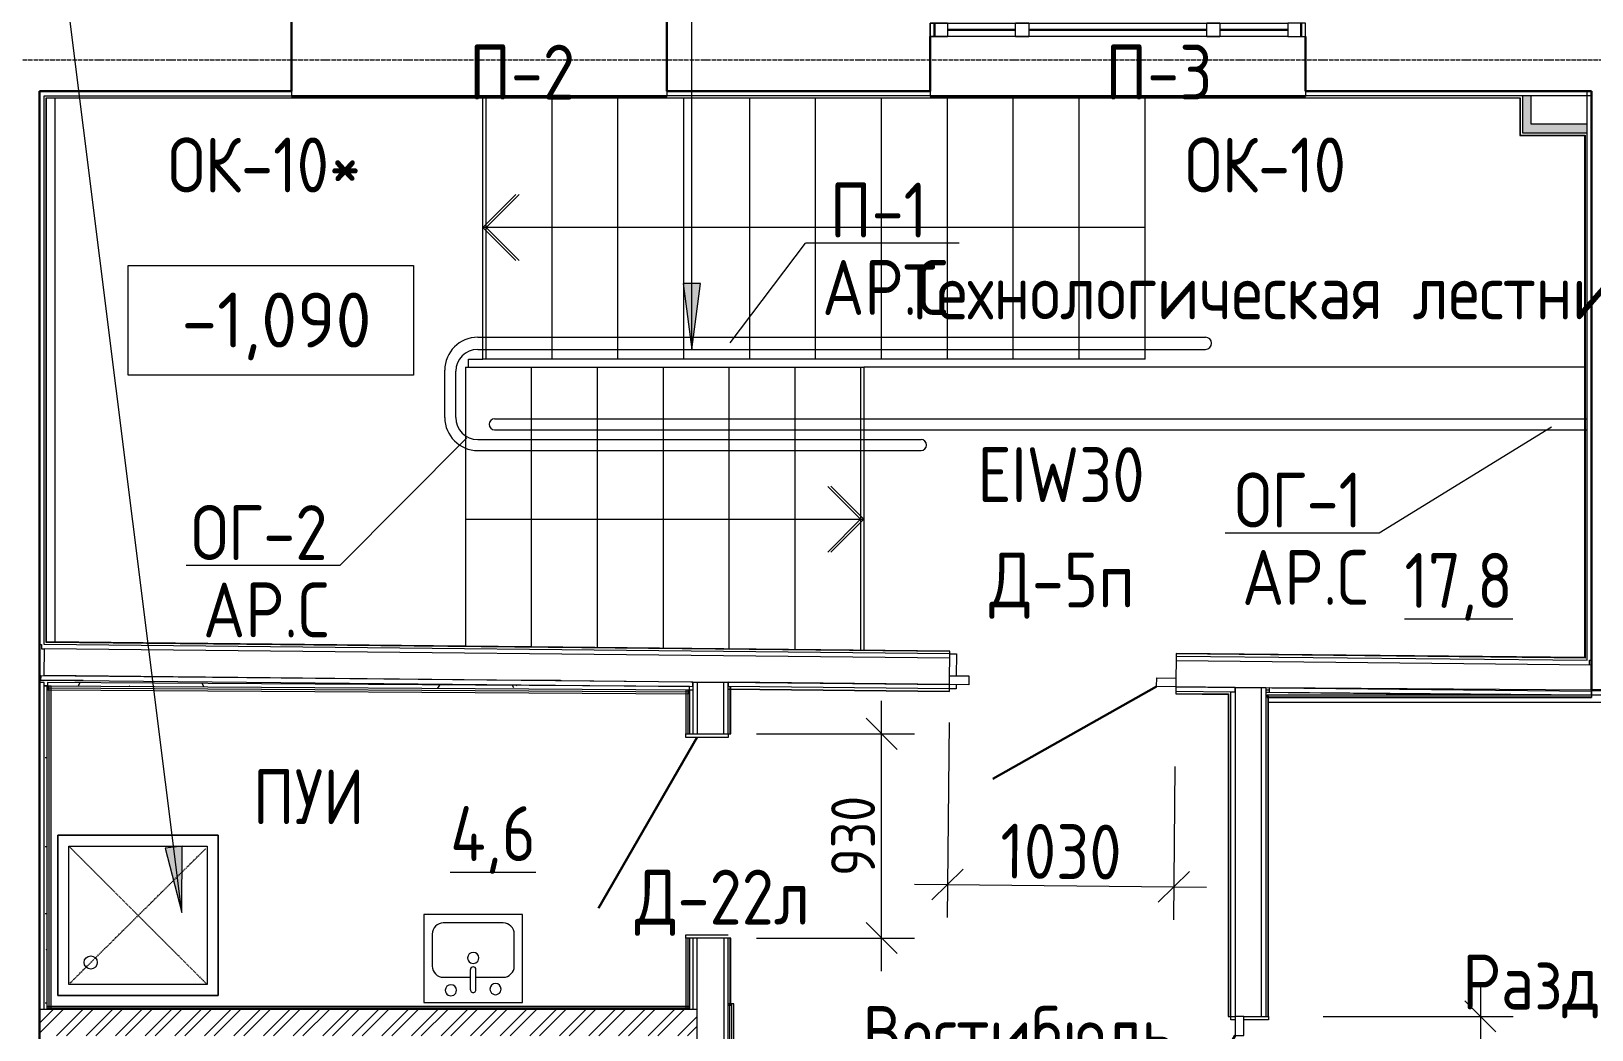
# Model space of a CAD drawing. Header units: millimetres. Extents: x 504091 to 2165846, y 135022 to 442887.
# Drawn here: x 1410857 to 1417963, y 320650 to 325197 of the extents above; entities that cross this region are included whole.
import ezdxf

# ---------------------------------------------------------------- set-up
doc = ezdxf.new("R2010")
doc.units = ezdxf.units.MM
for name, pattern in [('ADSK_Линия сетки', [25, 20, -2.5, 0, -2.5]), ('ADSK_Штрихпунктирная 2 точки_ш15 п1_5 п1_5 п1_5', [19.5, 15, -1.5, 0, -1.5, 0, -1.5]), ('Hidden', [7.14375, 4.7625, -2.38125]), ('осеваяX2', [4, 2.5, -0.5, 0.5, -0.5])]:
    doc.linetypes.add(name, pattern=pattern)
doc.layers.get('Defpoints').update_dxf_attribs({"color": 255})
for name, color, linetype, lineweight in [('_ Окна', 7, 'Continuous', 30), ('Аннотация', 7, 'Continuous', 9), ('Двери', 7, 'Continuous', 20), ('Лестницы', 7, 'Continuous', 18), ('Марки дверей', 7, 'Continuous', 20), ('Марки окон', 7, 'Continuous', 20), ('Марки помещений', 7, 'Continuous', 20), ('Окна', 7, 'Continuous', 18), ('Оси', 165, 'осеваяX2', 13), ('отметки', 7, 'Continuous', 20), ('Перекрытие', 7, 'Continuous', 18), ('размеры', 7, 'Continuous', 9), ('Сантехника', 7, 'Continuous', 18), ('Стены внутренние', 7, 'Continuous', 18), ('Стены наружные', 7, 'Continuous', 18), ('Стены несущие', 7, 'Continuous', 30), ('Стены отделка', 7, 'Continuous', 30), ('Стены перегородки', 7, 'Continuous', 30), ('Стены штриховка', 7, 'Continuous', 18), ('Стрелки вверх', 7, 'Continuous', 18)]:
    doc.layers.add(name, color=color, linetype=linetype, lineweight=lineweight)
doc.layers.add('Линии', color=7, linetype='Continuous', lineweight=9, true_color=0x00a600)
doc.styles.add('GOST Common_1', font='GOST_Common.ttf', dxfattribs={"width": 0.9, "height": 250})
doc.styles.add('GOST Common_2', font='GOST_Common.ttf', dxfattribs={"width": 0.9, "height": 200})
doc.styles.add('GOST Common_3', font='GOST_Common.ttf', dxfattribs={"height": 250})
doc.styles.add('GOST Common_4', font='GOST_Common.ttf', dxfattribs={"width": 0.9, "height": 200})
doc.dimstyles.new('ADSK_Основной_2_5_мм_Округление_до_1_мм', dxfattribs={"dimscale": 304.8, "dimtxt": 251.428749, "dimasz": 0.463911, "dimexe": 0.492126, "dimexo": 0.492126, "dimgap": 0.098425, "dimtad": 1, "dimdec": 0, "dimdsep": 46, "dimtxsty": 'GOST Common_1', "dimblk1": 'OBLIQUE', "dimblk2": 'OBLIQUE', "dimsah": 1, "dimcen": 0.09, "dimdle": 0.492126, "dimazin": 2, "dimtfac": 1, "dimtdec": 4, "dimtix": 1, "dimtmove": 0, "dimatfit": 3, "dimfxl": 0, "dimtvp": 1, "dimtolj": 1, "dimtzin": 0, "dimlwd": 20, "dimlwe": 20, "dimarcsym": 0})
doc.dimstyles.new('ADSK_Основной_2_мм', dxfattribs={"dimscale": 304.8, "dimtxt": 201.142999, "dimasz": 0.463911, "dimexe": 0.492126, "dimexo": 0.492126, "dimgap": 0.098425, "dimtad": 1, "dimrnd": 0.01, "dimdsep": 46, "dimtxsty": 'GOST Common_4', "dimblk1": 'OBLIQUE', "dimblk2": 'OBLIQUE', "dimsah": 1, "dimcen": 0.09, "dimdle": 0.492126, "dimazin": 2, "dimtfac": 1, "dimtdec": 4, "dimtix": 1, "dimtmove": 0, "dimatfit": 3, "dimfxl": 0, "dimtvp": 1, "dimtolj": 1, "dimtzin": 0, "dimlwd": 20, "dimlwe": 20, "dimarcsym": 0})
pattern_1 = [(0, (1400150.29, 304821.34), (406.4, 101.6), [33.528, -271.272, 33.528, -271.272, -1625.6]), (0, (1400150.29, 304821.34), (406.4, 101.6), [-609.6, 33.528, -576.072, 33.528, -271.272, -711.2]), (0, (1400150.29, 304821.34), (406.4, 101.6), [-1524, 33.528, -169.672, 33.528, -474.472]), (120, (1400302.69, 304872.14), (-291.1882, 301.15272), [33.528, -271.272, 33.528, -271.272, -1625.6]), (120, (1400302.69, 304872.14), (-291.1882, 301.15272), [-609.6, 33.528, -576.072, 33.528, -271.272, -711.2]), (120, (1400302.69, 304872.14), (-291.1882, 301.15272), [-1524, 33.528, -169.672, 33.528, -474.472]), (240, (1400353.49, 305075.34), (-115.2118, -402.75272), [33.528, -271.272, 33.528, -271.272, -1625.6]), (240, (1400353.49, 305075.34), (-115.2118, -402.75272), [-609.6, 33.528, -576.072, 33.528, -271.272, -711.2]), (240, (1400353.49, 305075.34), (-115.2118, -402.75272), [-1524, 33.528, -169.672, 33.528, -474.472])]

# ---------------------------------------------------------------- blocks, each defined once
blk = doc.blocks.new('AC_Дверь_Однопольная_Деревянная - 900х2100Н композитная Д-22л-3421820-План 1-го этажа')
at = {"layer": 'Двери', "lineweight": 30}
blk.add_line((450, 60), (-329.4, 510), dxfattribs=at)
blk = doc.blocks.new('Shower Tray _1_ - 730 x 730mm-V7-План 1-го этажа')
at = {"layer": 'Сантехника'}
for p, q in [((-365, 365), (-365, -365)), ((365, 365), (-365, 365)), ((-365, -365), (-365, 365)), ((-365, 365), (365, 365)), ((365, -365), (365, 365)), ((365, 365), (365, -365)), ((-315, -315), (-315, 315)), ((-315, 315), (315, 315)), ((315, 315), (315, -315)), ((315, -315), (-315, -315)), ((-365, -365), (365, -365)), ((365, -365), (-365, -365))]:
    blk.add_line(p, q, dxfattribs=at)
at = {"layer": 'Сантехника', "color": 8, "linetype": 'Hidden', "lineweight": 9, "true_color": 0x808080}
for p, q in [((-315, -315), (315, 315)), ((-315, 315), (304.3, -309.7))]:
    blk.add_line(p, q, dxfattribs=at)
at = {"layer": 'Сантехника'}
blk.add_circle((-215, 215), 30, dxfattribs=at)
blk = doc.blocks.new('Sink - Kitchen _11_ - 450 x 400mm-658719-План 1-го этажа')
at = {"layer": 'Сантехника'}
for p, q in [((240.7, 202.3), (-209.3, 202.3)), ((-209.3, 202.3), (-209.3, -197.7)), ((-209.3, 202.3), (-209.3, -197.7)), ((240.7, 202.3), (-209.3, 202.3)), ((3, 145.2), (3, 53.1)), ((28.4, 145.2), (28.4, 53.1)), ((240.7, -197.7), (240.7, 202.3)), ((240.7, -197.7), (240.7, 202.3)), ((3, 88), (-120.4, 88)), ((151.8, 88), (28.4, 88)), ((-171.2, 37.2), (-171.2, -108.8)), ((202.6, -108.8), (202.6, 37.2)), ((-209.3, -197.7), (240.7, -197.7)), ((-209.3, -197.7), (240.7, -197.7)), ((-120.4, -159.6), (151.8, -159.6))]:
    blk.add_line(p, q, dxfattribs=at)
for centre, radius, start, end in [((-85.9, 142.1), 25.4, 360, 180), ((15.7, 145.2), 12.7, 360, 180), ((117.3, 147.3), 25.4, 360, 180), ((117.3, 147.3), 25.4, 180, 0), ((-120.4, 37.2), 50.8, 90, 180), ((-85.9, 142.1), 25.4, 180, 0), ((151.8, 37.2), 50.8, 360, 90), ((15.7, 0), 25.4, 360, 180), ((15.7, 0), 25.4, 180, 0), ((15.7, 53.1), 12.7, 180, 0), ((-120.4, -108.8), 50.8, 180, 270), ((151.8, -108.8), 50.8, 270, 0)]:
    blk.add_arc(centre, radius, start, end, dxfattribs=at)
blk = doc.blocks.new('АС_Дверь_Однопольная_Алюминиевая - 1030х2200 алюм ост с мат_плёнкой Д19л-6262971-План 1-го этажа')
at = {"layer": 'Двери'}
for p, q in [((-303, -20), (-390, -20)), ((-390, -20), (-390, -60)), ((-390, -60), (-303, -60)), ((-303, -60), (-303, -20)), ((640, -20), (553, -20)), ((553, -20), (553, -60)), ((553, -60), (640, -60)), ((640, -60), (640, -20))]:
    blk.add_line(p, q, dxfattribs=at)
at = {"layer": 'Двери', "lineweight": 30}
blk.add_line((-303, -60), (438.3, -488), dxfattribs=at)
blk = doc.blocks.new('окна_rehau_трехпольное - 1710х630 и 610Н_нов_ ок-10-V42-План 1-го этажа')
at = {"layer": '_ Окна', "lineweight": 18}
for p, q in [((-855, -5), (-855, 55)), ((-855, 55), (-775, 55)), ((-775, 55), (-775, -5)), ((-465, -5), (-465, 55)), ((-465, 55), (-405, 55)), ((-405, 55), (-405, -5)), ((405, -5), (405, 55)), ((405, 55), (465, 55)), ((465, 55), (465, -5)), ((775, 55), (775, -5)), ((855, 55), (775, 55)), ((855, -5), (855, 55)), ((-775, -5), (-855, -5)), ((-405, -5), (-465, -5)), ((465, -5), (405, -5)), ((775, -5), (855, -5))]:
    blk.add_line(p, q, dxfattribs=at)
at = {"layer": '_ Окна'}
for p, q in [((-835, -5), (-835, 55)), ((-775, 25), (-465, 25)), ((-405, 25), (405, 25)), ((465, 25), (775, 25)), ((835, -5), (835, 55))]:
    blk.add_line(p, q, dxfattribs=at)
at = {"layer": 'Окна'}
for p, q in [((-855, 55), (-855, -5)), ((-775, 55), (-855, 55)), ((-775, 55), (-465, 55)), ((-405, 55), (-465, 55)), ((-405, 55), (405, 55)), ((465, 55), (405, 55)), ((465, 55), (775, 55)), ((855, 55), (775, 55)), ((855, -5), (855, 55)), ((-855, -5), (-775, -5)), ((-465, -5), (-775, -5)), ((-465, -5), (-405, -5)), ((405, -5), (-405, -5)), ((405, -5), (465, -5)), ((775, -5), (465, -5)), ((775, -5), (855, -5))]:
    blk.add_line(p, q, dxfattribs=at)
blk = doc.blocks.new('АС_Дверь_Однопольная_Алюминиевая - 1000х2200 алюм ост Д27пр EIW30-6941240-План 1-го этажа')
at = {"layer": 'Двери'}
for p, q in [((-390, -20), (-303, -20)), ((-390, -60), (-390, -20)), ((-303, -60), (-390, -60)), ((-303, -20), (-303, -60)), ((553, -20), (640, -20)), ((553, -60), (553, -20)), ((640, -60), (553, -60)), ((640, -20), (640, -60))]:
    blk.add_line(p, q, dxfattribs=at)
at = {"layer": 'Двери', "lineweight": 30}
blk.add_line((553, -60), (-188.3, -488), dxfattribs=at)
blk = doc.blocks.new('Высотные отметки - Рамка-12095-План 1-го этажа')
at = {"layer": 'Аннотация', "lineweight": 20}
for p, q in [((-6.5, 0), (-6.5, 5)), ((-6.5, 5), (6.5, 5)), ((6.5, 5), (6.5, 0)), ((6.5, 0), (-6.5, 0))]:
    blk.add_line(p, q, dxfattribs=at)
blk = doc.blocks.new('_Oblique')
at = {"color": 0, "linetype": 'ByBlock', "lineweight": -2}
blk.add_line((-0.5, -0.5), (0.5, 0.5), dxfattribs=at)
blk = doc.blocks.new('*D2743')
at = {"layer": 'Defpoints', "color": 0, "lineweight": 20, "transparency": 16777216}
for p in [(1416589.8, 320710.8), (1416589.8, 319680.8), (1417455.9, 319680.8)]:
    blk.add_point(p, dxfattribs=at)
at = {"layer": 'размеры', "color": 0, "transparency": 16777216}
for p, q in [((1417455.9, 320860.8), (1417455.9, 319530.8)), ((1416739.8, 320710.8), (1417605.9, 320710.8)), ((1416739.8, 319680.8), (1417605.9, 319680.8))]:
    blk.add_line(p, q, dxfattribs=at)
at = {"layer": 'размеры', "color": 0, "transparency": 16777216, "xscale": 141.4, "yscale": 141.4, "zscale": 141.4}
for p, rotation in [((1417455.9, 320710.8), 90), ((1417455.9, 319680.8), 270)]:
    blk.add_blockref('_Oblique', p, dxfattribs=dict(at, rotation=rotation))
at = {"layer": 'размеры', "color": 0, "lineweight": 20, "transparency": 16777216, "insert": (1417325.9, 320195.8), "char_height": 200, "width": 560.473, "attachment_point": 5, "rotation": 90, "style": 'GOST Common_4'}
blk.add_mtext('\\A1;1030', dxfattribs=at)
blk = doc.blocks.new('*D2744')
at = {"layer": 'Defpoints', "color": 0, "lineweight": 20, "transparency": 16777216}
for p in [(1414010.3, 321997.5), (1414729.6, 321997.5), (1414010.3, 321067.5)]:
    blk.add_point(p, dxfattribs=at)
at = {"layer": 'размеры', "color": 0, "transparency": 16777216}
for p, q in [((1414729.6, 320917.5), (1414729.6, 322147.5)), ((1414160.3, 321997.5), (1414879.6, 321997.5)), ((1414160.3, 321067.5), (1414879.6, 321067.5))]:
    blk.add_line(p, q, dxfattribs=at)
at = {"layer": 'размеры', "color": 0, "transparency": 16777216, "xscale": 141.4, "yscale": 141.4, "zscale": 141.4}
for p, rotation in [((1414729.6, 321997.5), 90), ((1414729.6, 321067.5), 270)]:
    blk.add_blockref('_Oblique', p, dxfattribs=dict(at, rotation=rotation))
at = {"layer": 'размеры', "color": 0, "lineweight": 20, "transparency": 16777216, "insert": (1414599.6, 321532.5), "char_height": 200, "width": 454.106, "attachment_point": 5, "rotation": 90, "style": 'GOST Common_4'}
blk.add_mtext('\\A1;930', dxfattribs=at)
blk = doc.blocks.new('ADSK_Аннотация_Текст_сВыноской - Текст с выноской 2-3166239-План 1-го этажа')
at = {"layer": 'Аннотация', "lineweight": 20}
blk.add_line((-3.5, 0), (3.5, 0), dxfattribs=at)
blk = doc.blocks.new('*D2709')
at = {"layer": 'Defpoints', "color": 0, "lineweight": 20, "transparency": 16777216}
for p in [(1415038.7, 322199.6), (1416066.7, 321998.3), (1416059.6, 321301)]:
    blk.add_point(p, dxfattribs=at)
at = {"layer": 'размеры', "color": 0, "transparency": 16777216}
for p, q in [((1415037.2, 322049.6), (1415028.1, 321161.5)), ((1416065.2, 321848.3), (1416058, 321151)), ((1414879.6, 321313), (1416209.6, 321299.4))]:
    blk.add_line(p, q, dxfattribs=at)
at = {"layer": 'размеры', "color": 0, "transparency": 16777216, "xscale": 141.4, "yscale": 141.4, "zscale": 141.4}
for p, rotation in [((1415029.6, 321311.5), 179.4149209934443), ((1416059.6, 321301), 359.4149209934442)]:
    blk.add_blockref('_Oblique', p, dxfattribs=dict(at, rotation=rotation))
at = {"layer": 'размеры', "color": 0, "lineweight": 20, "transparency": 16777216, "insert": (1415546.2, 321461.2), "char_height": 250, "width": 700.591, "attachment_point": 5, "rotation": 359.41492, "style": 'GOST Common_1'}
blk.add_mtext('\\A1;1030', dxfattribs=at)

msp = doc.modelspace()

# ---------------------------------------------------------------- hatches: boundary and pattern name
at = {"layer": 'Аннотация', "lineweight": 9}
for points in [[(1413865.8434, 323748.1971), (1413905.3392, 324048.1971), (1413826.3477, 324048.1971)], [(1411543.1109, 321183.9528), (1411545.0368, 321486.5354), (1411466.657, 321476.7236)]]:
    msp.add_hatch(color=256, dxfattribs=at).paths.add_polyline_path(points)
at = {"layer": 'Стены внутренние'}
for points in [[(1417687.6907, 324774.3691), (1417687.6907, 324903.8691), (1417647.6907, 324903.8691), (1417647.6907, 324774.3691)], [(1417940.2939, 324734.3691), (1417942.6907, 324734.3691), (1417942.6907, 324774.3691), (1417647.6907, 324774.3691), (1417647.6907, 324734.3691), (1417932.6907, 324734.3691)]]:
    msp.add_hatch(color=256, dxfattribs=at).paths.add_polyline_path(points)
at = {"layer": 'Стены внутренние', "lineweight": 9}
h = msp.add_hatch(dxfattribs=at)
h.set_pattern_fill('FP_12', color=256, style=0, pattern_type=2)
h.set_pattern_definition(pattern_1)
h.paths.add_polyline_path([(1410915.2939, 320678.0262), (1410930.2939, 320678.0262), (1410930.2939, 322214.9198), (1410915.2939, 322214.9198), (1410915.2939, 320679.2795)])
h = msp.add_hatch(dxfattribs=at)
h.set_pattern_fill('FP_12', color=256, style=0, pattern_type=2)
h.set_pattern_definition(pattern_1)
h.paths.add_polyline_path([(1413853.8035, 322197.6387), (1413853.8999, 322212.6384), (1410931.8999, 322231.4195), (1410931.8035, 322216.4198), (1413837.2939, 322197.7448)])
at = {"layer": 'Стены штриховка', "lineweight": 9}
h = msp.add_hatch(dxfattribs=at)
h.set_pattern_fill('ANSI32', color=256, scale=10)
h.set_pattern_definition([(45, (1368096.43, 304821.34), (-67.35192, 67.35192), []), (45, (1368141.33, 304821.34), (-67.35192, 67.35192), [])])
h.paths.add_polyline_path([(1413890.2939, 320741.5262), (1410895.2939, 320741.5262), (1410895.2939, 320621.5262), (1413890.2939, 320621.5262)])
h.paths.add_polyline_path([(1413890.2939, 320451.5262), (1413890.2939, 320331.5262), (1413337.7939, 320331.5262), (1413337.7939, 320451.5262)])

# ---------------------------------------------------------------- linework, layer by layer
at = {"layer": 'Аннотация', "lineweight": 9}
for p, q in [((1413865.8434, 323748.1971), (1413865.8434, 329359.2085)), ((1411543.1109, 321183.9528), (1410805.6161, 327075.2915)), ((1413905.3392, 324048.1971), (1413826.3477, 324048.1971)), ((1413826.3477, 324048.1971), (1413865.8434, 323748.1971)), ((1413865.8434, 323748.1971), (1413905.3392, 324048.1971)), ((1411545.0368, 321486.5354), (1411466.657, 321476.7236)), ((1411466.657, 321476.7236), (1411543.1109, 321183.9528)), ((1411543.1109, 321183.9528), (1411545.0368, 321486.5354))]:
    msp.add_line(p, q, dxfattribs=at)
at = {"layer": 'Аннотация', "lineweight": 20}
for p, q in [((1414039.7991, 323778.4871), (1414382.2507, 324232.2389)), ((1412840.4209, 323345.3156), (1412262.8246, 322763.7983)), ((1417780.1376, 323393.6258), (1416994.4005, 322911.8748))]:
    msp.add_line(p, q, dxfattribs=at)
at = {"layer": 'Лестницы'}
for p, q in [((1410965.2939, 324891.8691), (1410965.2939, 322415.7853)), ((1412913.9693, 323703.6039), (1412913.9693, 324891.8691)), ((1412913.9693, 323703.6039), (1412913.9693, 324891.8691)), ((1412928.9693, 323703.6039), (1412928.9693, 324891.8691)), ((1413228.9693, 323703.6039), (1413228.9693, 324891.8691)), ((1413228.9693, 323703.6039), (1413228.9693, 324891.8691)), ((1413528.9693, 323703.6039), (1413528.9693, 324891.8691)), ((1413528.9693, 323703.6039), (1413528.9693, 324891.8691)), ((1413828.9693, 323703.6039), (1413828.9693, 324891.8691)), ((1413828.9693, 323703.6039), (1413828.9693, 324891.8691)), ((1414128.9693, 323703.6039), (1414128.9693, 324891.8691)), ((1414128.9693, 323703.6039), (1414128.9693, 324891.8691)), ((1414428.9693, 323703.6039), (1414428.9693, 324891.8691)), ((1414428.9693, 323703.6039), (1414428.9693, 324891.8691)), ((1414728.9693, 323703.6039), (1414728.9693, 324891.8691)), ((1414728.9693, 323703.6039), (1414728.9693, 324891.8691)), ((1415028.9693, 323703.6039), (1415028.9693, 324891.8691)), ((1415028.9693, 323703.6039), (1415028.9693, 324891.8691)), ((1415328.9693, 323703.6039), (1415328.9693, 324891.8691)), ((1415328.9693, 323703.6039), (1415328.9693, 324891.8691)), ((1415628.9693, 323703.6039), (1415628.9693, 324891.8691)), ((1415628.9693, 323703.6039), (1415628.9693, 324891.8691)), ((1415928.9693, 323703.6039), (1415928.9693, 324891.8691)), ((1415928.9693, 323703.6039), (1415928.9693, 324891.8691)), ((1412848.9693, 323703.6039), (1412913.9693, 323703.6039)), ((1412848.9693, 323668.1592), (1412848.9693, 323703.6039)), ((1412928.9693, 323703.6039), (1412913.9693, 323703.6039)), ((1413228.9693, 323703.6039), (1412928.9693, 323703.6039)), ((1413528.9693, 323703.6039), (1413228.9693, 323703.6039)), ((1413828.9693, 323703.6039), (1413528.9693, 323703.6039)), ((1414128.9693, 323703.6039), (1413828.9693, 323703.6039)), ((1414428.9693, 323703.6039), (1414128.9693, 323703.6039)), ((1414728.9693, 323703.6039), (1414428.9693, 323703.6039)), ((1415028.9693, 323703.6039), (1414728.9693, 323703.6039)), ((1415328.9693, 323703.6039), (1415028.9693, 323703.6039)), ((1415628.9693, 323703.6039), (1415328.9693, 323703.6039)), ((1415928.9693, 323703.6039), (1415628.9693, 323703.6039)), ((1412833.9693, 323666.7112), (1412833.9693, 322396.721)), ((1412833.9693, 323666.7112), (1413133.9693, 323666.7112)), ((1412833.9693, 323666.7112), (1412833.9693, 322396.721)), ((1412848.9693, 323668.1592), (1412848.9693, 323666.7112)), ((1412848.9693, 323668.1592), (1413148.9693, 323668.1592)), ((1412848.9693, 323668.1592), (1412848.9693, 323666.7112)), ((1413133.9693, 323666.7112), (1413433.9693, 323666.7112)), ((1413133.9693, 323666.7112), (1413133.9693, 322393.6574)), ((1413133.9693, 323666.7112), (1413133.9693, 322393.6574)), ((1413148.9693, 323668.1592), (1413448.9693, 323668.1592)), ((1413148.9693, 323668.1592), (1413148.9693, 323666.7112)), ((1413148.9693, 323668.1592), (1413148.9693, 323666.7112)), ((1413433.9693, 323666.7112), (1413733.9693, 323666.7112)), ((1413433.9693, 323666.7112), (1413433.9693, 322390.5938)), ((1413433.9693, 323666.7112), (1413433.9693, 322390.5938)), ((1413448.9693, 323668.1592), (1413748.9693, 323668.1592)), ((1413448.9693, 323668.1592), (1413448.9693, 323666.7112)), ((1413448.9693, 323668.1592), (1413448.9693, 323666.7112)), ((1413733.9693, 323666.7112), (1414033.9693, 323666.7112)), ((1413733.9693, 323666.7112), (1413733.9693, 322387.5303)), ((1413733.9693, 323666.7112), (1413733.9693, 322387.5303)), ((1413748.9693, 323668.1592), (1414048.9693, 323668.1592)), ((1413748.9693, 323668.1592), (1413748.9693, 323666.7112)), ((1413748.9693, 323668.1592), (1413748.9693, 323666.7112)), ((1414033.9693, 323666.7112), (1414333.9693, 323666.7112)), ((1414033.9693, 323666.7112), (1414033.9693, 322384.4667)), ((1414033.9693, 323666.7112), (1414033.9693, 322384.4667)), ((1414048.9693, 323668.1592), (1414348.9693, 323668.1592)), ((1414048.9693, 323668.1592), (1414048.9693, 323666.7112)), ((1414048.9693, 323668.1592), (1414048.9693, 323666.7112)), ((1414333.9693, 323666.7112), (1414633.9693, 323666.7112)), ((1414333.9693, 323666.7112), (1414333.9693, 322381.4031)), ((1414333.9693, 323666.7112), (1414333.9693, 322381.4031)), ((1414348.9693, 323668.1592), (1414648.9693, 323668.1592)), ((1414348.9693, 323668.1592), (1414348.9693, 323666.7112)), ((1414348.9693, 323668.1592), (1414348.9693, 323666.7112)), ((1414633.9693, 323666.7112), (1414633.9693, 322378.3395))]:
    msp.add_line(p, q, dxfattribs=at)
at = {"layer": 'Линии', "color": 7, "linetype": 'ADSK_Штрихпунктирная 2 точки_ш15 п1_5 п1_5 п1_5'}
msp.add_line((1413752.1524, 325253.8691), (1413752.1524, 324913.8691), dxfattribs=at)
at = {"layer": 'Линии', "color": 7, "lineweight": 18}
for p, q in [((1412890.287, 323803.8691), (1416203.9693, 323803.8691)), ((1412890.287, 323748.6039), (1416203.9693, 323748.6039)), ((1412740.287, 323437.8975), (1412740.287, 323653.8691)), ((1412790.287, 323437.8975), (1412790.287, 323648.6039)), ((1412967.13, 323432.2849), (1417942.6907, 323432.2849)), ((1412967.13, 323382.2849), (1417942.6907, 323382.2849)), ((1412890.287, 323337.8975), (1414908.9693, 323337.8975)), ((1412890.287, 323287.8975), (1414908.9693, 323287.8975))]:
    msp.add_line(p, q, dxfattribs=at)
for centre, radius, start, end in [((1412890.287, 323653.8691), 150, 90, 180), ((1416203.9693, 323776.2365), 27.6326, 270, 90), ((1412890.287, 323648.6039), 100, 90, 180), ((1412890.287, 323437.8975), 150, 180, 270), ((1412890.287, 323437.8975), 100, 180, 270), ((1412967.13, 323407.2849), 25, 90, 270), ((1414908.9693, 323312.8975), 25, 270, 90)]:
    msp.add_arc(centre, radius, start, end, dxfattribs=at)
at = {"layer": 'Оси', "linetype": 'ADSK_Линия сетки'}
msp.add_line((1390035.5654, 325066.3441), (1456265.2939, 325066.3441), dxfattribs=at)
at = {"layer": 'Перекрытие'}
for p, q in [((1410965.2939, 324891.8691), (1410965.2939, 322415.7853)), ((1412913.9693, 323703.6039), (1412913.9693, 324891.8691)), ((1412848.9693, 323668.1592), (1412848.9693, 323703.6039)), ((1412848.9693, 323703.6039), (1412913.9693, 323703.6039)), ((1417930.6907, 323668.1592), (1414648.9693, 323668.1592)), ((1414648.9693, 323668.1592), (1414648.9693, 322378.1864)), ((1415040.3556, 322362.1889), (1415070.354, 322361.8826)), ((1415070.354, 322361.8826), (1415069.3329, 322261.8878)), ((1411093.214, 322240.2918), (1410895.2939, 322240.2918)), ((1410931.8021, 322216.1965), (1410915.2939, 322216.4036)), ((1413266.9172, 322240.2918), (1413091.0539, 322240.2918)), ((1415068.7202, 322201.8909), (1415038.7218, 322202.1973)), ((1415068.9245, 322221.8899), (1415068.7202, 322201.8909)), ((1416493.9153, 322195.7951), (1416479.0027, 322195.7951)), ((1416479.0027, 322187.4893), (1416493.8501, 322187.3376)), ((1421138.9993, 322140.7951), (1416491.0027, 322140.7951)), ((1416580.7451, 322186.4503), (1417624.1561, 322175.7951)), ((1413837.2939, 321981.5262), (1413837.2939, 321997.4953)), ((1414030.2939, 321997.4953), (1414030.2939, 321981.5262)), ((1414030.2939, 321981.5262), (1413837.2939, 321981.5262)), ((1413837.2939, 321067.4953), (1413837.2939, 321081.5262)), ((1413837.2939, 321081.5262), (1414030.2939, 321081.5262)), ((1416319.0027, 320695.7951), (1416319.0027, 320710.7951)), ((1416491.0027, 320710.7951), (1416491.0027, 320695.7951)), ((1416339.0027, 320695.7951), (1416319.0027, 320695.7951)), ((1416491.0027, 320695.7951), (1416379.0027, 320695.7951))]:
    msp.add_line(p, q, dxfattribs=at)
at = {"layer": 'Стены внутренние'}
for p, q in [((1413752.1524, 324903.8691), (1412042.1524, 324903.8691)), ((1416659.8244, 324903.8691), (1414949.8244, 324903.8691))]:
    msp.add_line(p, q, dxfattribs=at)
at = {"layer": 'Стены наружные'}
for p, q in [((1412042.1524, 324900.828), (1413752.1524, 324900.828)), ((1414949.8244, 324900.828), (1416659.8244, 324900.828))]:
    msp.add_line(p, q, dxfattribs=at)
at = {"layer": 'Стены несущие'}
for p, q in [((1412042.1524, 324923.8691), (1412042.1524, 325253.8691)), ((1413752.1524, 324923.8691), (1413752.1524, 325253.8691)), ((1414949.8244, 324923.8691), (1414949.8244, 325173.8691)), ((1416659.8244, 324923.8691), (1416659.8244, 325173.8691)), ((1410895.2939, 324923.8691), (1412042.1524, 324923.8691)), ((1410895.2939, 318163.0758), (1410895.2939, 324923.8691)), ((1414949.8244, 324923.8691), (1413752.1524, 324923.8691)), ((1417962.6907, 324923.8691), (1416659.8244, 324923.8691)), ((1417962.6907, 324923.8691), (1417962.6907, 322195.7951)), ((1417962.6907, 322195.7951), (1430895.2939, 322195.7951))]:
    msp.add_line(p, q, dxfattribs=at)
at = {"layer": 'Стены отделка', "lineweight": 9}
for p, q in [((1410915.2939, 322404.3137), (1410915.2939, 324903.8691)), ((1410915.2939, 324903.8691), (1412042.1524, 324903.8691)), ((1412042.1524, 324923.8691), (1412042.1524, 324900.828)), ((1413752.1524, 324923.8691), (1413752.1524, 324900.828)), ((1414949.8244, 324903.8691), (1413752.1524, 324903.8691)), ((1414949.8244, 324923.8691), (1414949.8244, 324900.828)), ((1416659.8244, 324923.8691), (1416659.8244, 324900.828)), ((1417940.2939, 324903.8691), (1416659.8244, 324903.8691)), ((1417647.6907, 324903.8691), (1417647.6907, 324734.3691)), ((1417687.6907, 324774.3691), (1417687.6907, 324903.8691)), ((1417940.2939, 324923.8691), (1417940.2939, 324903.8691)), ((1417962.6907, 324903.8691), (1417942.6907, 324903.8691)), ((1417942.6907, 322332.5506), (1417942.6907, 324903.8691)), ((1410927.2939, 322416.1918), (1410927.2939, 324891.8691)), ((1417635.6907, 324891.8691), (1410927.2939, 324891.8691)), ((1417635.6907, 324891.8691), (1417635.6907, 324724.3691)), ((1417942.6907, 324774.3691), (1417687.6907, 324774.3691)), ((1417637.6907, 324722.3691), (1417930.6907, 324722.3691)), ((1417647.6907, 324734.3691), (1417942.6907, 324734.3691)), ((1417930.6907, 324722.3691), (1417930.6907, 322344.6737)), ((1415040.4782, 322374.1883), (1410927.2939, 322416.1918)), ((1410895.2939, 322404.5179), (1410903.5696, 322404.4334)), ((1410903.5696, 322404.4334), (1410903.3654, 322384.4345)), ((1410903.3654, 322384.4345), (1410915.6608, 322384.3089)), ((1415040.1514, 322342.19), (1415040.4782, 322374.1883)), ((1416070.4244, 322363.6706), (1416070.0977, 322331.6723)), ((1417930.6907, 322344.6737), (1416070.4244, 322363.6706)), ((1417952.5886, 322312.4484), (1417952.7929, 322332.4474)), ((1417952.7929, 322332.4474), (1417962.6907, 322332.3463)), ((1410915.2939, 322231.2654), (1410895.2939, 322231.2654)), ((1410900.2278, 322262.2249), (1410900.0276, 322242.2259)), ((1410900.0276, 322242.2259), (1413870.1033, 322212.4915)), ((1413870.3035, 322232.4905), (1410900.2278, 322262.2249)), ((1410915.2939, 320741.5262), (1410915.2939, 322231.2654)), ((1410948.2939, 322214.9198), (1410915.2939, 322214.9198)), ((1410931.8999, 322231.4195), (1410931.6878, 322198.4202)), ((1413853.8999, 322212.6384), (1410931.8999, 322231.4195)), ((1410948.2939, 320741.5262), (1410948.2939, 322214.9198)), ((1413853.6878, 322179.6391), (1413853.8999, 322212.6384)), ((1413870.1033, 322212.4915), (1413870.3035, 322232.4905)), ((1413890.2939, 322231.5262), (1413870.2939, 322231.5262)), ((1413870.2939, 322231.5262), (1413870.2939, 322196.1387)), ((1414030.2939, 322231.5262), (1414010.2939, 322231.5262)), ((1414030.3036, 322232.4962), (1414030.0994, 322212.4972)), ((1414030.0994, 322212.4972), (1414030.2939, 322212.4953)), ((1414030.2939, 322212.4953), (1414030.2939, 322231.5262)), ((1414042.2939, 321997.4953), (1414042.2939, 322212.3727)), ((1415038.5993, 322190.1979), (1415038.926, 322222.1962)), ((1416068.8723, 322211.6785), (1416068.5456, 322179.6802)), ((1416338.8168, 322188.9208), (1416339.021, 322208.9198)), ((1416479.0027, 322207.1197), (1416459.0027, 322207.1197)), ((1416479.0027, 322207.1197), (1416479.0027, 320710.7951)), ((1416494.0027, 322207.1197), (1416493.8485, 322187.1203)), ((1417962.6907, 322195.7951), (1416494.0027, 322207.1197)), ((1410931.6878, 322198.4202), (1413853.6878, 322179.6391)), ((1413870.2939, 322196.1387), (1413837.2939, 322196.1387)), ((1413837.2939, 322196.1387), (1413837.2939, 321997.4953)), ((1414030.2939, 322200.4946), (1415038.5993, 322190.1979)), ((1416068.5456, 322179.6802), (1416307.0027, 322177.2451)), ((1416307.0027, 322177.2451), (1416307.0027, 320710.7951)), ((1416319.0027, 322189.1232), (1416338.8168, 322188.9208)), ((1416319.0027, 322187.1186), (1416319.0027, 322189.1232)), ((1416339.0027, 322187.1186), (1416319.0027, 322187.1186)), ((1416491.0027, 322169.7951), (1416479.0027, 322169.7951)), ((1416485.0027, 322175.7951), (1424472.7939, 322175.7951)), ((1416485.0027, 322175.7951), (1416485.0027, 322163.7951)), ((1416485.0027, 322163.7951), (1417962.6907, 322163.7951)), ((1416491.0027, 320710.7951), (1416491.0027, 322169.7951)), ((1416493.8485, 322187.1203), (1417962.5365, 322175.7957)), ((1417962.5365, 322175.7957), (1417962.6907, 322195.7951)), ((1417962.6907, 322195.7951), (1417962.6907, 322163.7951)), ((1413837.2939, 321997.4953), (1413890.2939, 321997.4953)), ((1414010.2939, 321997.4953), (1414042.2939, 321997.4953)), ((1413890.2939, 321067.4953), (1413837.2939, 321067.4953)), ((1413837.2939, 321067.4953), (1413837.2939, 320741.5262)), ((1414042.2939, 321067.4953), (1414010.2939, 321067.4953)), ((1414042.2939, 320762.4345), (1414042.2939, 321067.4953)), ((1413890.2939, 320741.5262), (1410895.2939, 320741.5262)), ((1413853.7939, 320756.5262), (1410931.7939, 320756.5262)), ((1414028.4666, 320767.4953), (1414028.4666, 319967.4953)), ((1414056.4666, 320767.4953), (1414028.4666, 320767.4953)), ((1414030.2939, 319776.9833), (1414030.2939, 320762.4345)), ((1414030.2939, 320762.4345), (1414042.2939, 320762.4345)), ((1414056.4666, 319967.4953), (1414056.4666, 320767.4953)), ((1416307.0027, 320710.7951), (1416339.0027, 320710.7951)), ((1416459.0027, 320710.7951), (1416491.0027, 320710.7951))]:
    msp.add_line(p, q, dxfattribs=at)
at = {"layer": 'Стены перегородки', "lineweight": 18}
for p, q in [((1410915.6608, 322384.3089), (1410914.4355, 322264.3152)), ((1415040.1514, 322342.19), (1410915.6608, 322384.3089)), ((1415039.3345, 322262.1942), (1415040.1514, 322342.19)), ((1416070.0977, 322331.6723), (1416069.2808, 322251.6764)), ((1416070.0977, 322331.6723), (1417962.6902, 322312.3453)), ((1417961.4649, 322192.3515), (1417962.6902, 322312.3453)), ((1410914.4355, 322264.3152), (1415038.926, 322222.1962)), ((1414010.2939, 322231.5262), (1413890.2939, 322231.5262)), ((1413890.2939, 322231.5262), (1413890.2939, 321997.4953)), ((1414010.2939, 321997.4953), (1414010.2939, 322231.5262)), ((1415038.926, 322222.1962), (1414030.3036, 322232.4962)), ((1416068.8723, 322211.6785), (1417961.4649, 322192.3515)), ((1416339.021, 322208.9198), (1416068.8723, 322211.6785)), ((1416339.0027, 322207.1197), (1416339.0027, 320710.7951)), ((1416459.0027, 322207.1197), (1416339.0027, 322207.1197)), ((1416459.0027, 320710.7951), (1416459.0027, 322207.1197)), ((1413890.2939, 321997.4953), (1414010.2939, 321997.4953)), ((1414010.2939, 321067.4953), (1413890.2939, 321067.4953)), ((1413890.2939, 318156.9833), (1413890.2939, 321067.4953)), ((1414010.2939, 321067.4953), (1414010.2939, 319776.9833)), ((1416379.0027, 320710.7951), (1416459.0027, 320710.7951))]:
    msp.add_line(p, q, dxfattribs=at)
at = {"layer": 'Стены штриховка'}
for p, q in [((1410925.2939, 322414.2121), (1410925.2939, 324893.8691)), ((1410925.2939, 324893.8691), (1417637.6907, 324893.8691)), ((1417637.6907, 324893.8691), (1417637.6907, 324722.3691)), ((1417635.6907, 324724.3691), (1417932.6907, 324724.3691)), ((1417635.6907, 324724.3691), (1417635.6907, 324722.3691)), ((1417635.6907, 324722.3691), (1417637.6907, 324722.3691)), ((1417932.6907, 324724.3691), (1417932.6907, 322342.6532)), ((1415040.3556, 322362.1889), (1410915.2939, 322404.3137)), ((1415040.4577, 322372.1884), (1410925.2939, 322414.2121)), ((1416070.3019, 322351.6712), (1417942.6907, 322332.5506)), ((1417932.6907, 322342.6532), (1416070.404, 322361.6707)), ((1410930.2939, 320741.5262), (1410930.2939, 322214.9198)), ((1410931.7457, 322207.42), (1413853.7457, 322188.6389)), ((1410931.8035, 322216.4198), (1413853.8035, 322197.6387)), ((1410939.2939, 320741.5262), (1410939.2939, 322214.9198)), ((1414030.2939, 321997.4953), (1414030.2939, 322212.4953)), ((1415038.7218, 322202.1973), (1414030.2939, 322212.4953)), ((1414030.2939, 322202.4947), (1415038.6197, 322192.1978)), ((1414040.2939, 321997.4953), (1414040.2939, 322212.3931)), ((1413846.2939, 322196.1387), (1413846.2939, 321997.4953)), ((1413855.2939, 322196.1387), (1413855.2939, 321997.4953)), ((1413870.2939, 322196.1387), (1413870.2939, 321997.4953)), ((1416068.566, 322181.6801), (1416309.0027, 322179.2248)), ((1416068.6681, 322191.6796), (1416319.0027, 322189.1232)), ((1416309.0027, 322179.2248), (1416309.0027, 320710.7951)), ((1416319.0027, 320710.7951), (1416319.0027, 322187.1186)), ((1416485.0027, 322165.7951), (1417962.6907, 322165.7951)), ((1416489.0027, 320710.7951), (1416489.0027, 322169.7951)), ((1413846.2939, 321067.4953), (1413846.2939, 320741.5262)), ((1413855.2939, 321067.4953), (1413855.2939, 320741.5262)), ((1413870.2939, 321067.4953), (1413870.2939, 320741.5262)), ((1414030.2939, 320762.4345), (1414030.2939, 321067.4953)), ((1414040.2939, 320762.4345), (1414040.2939, 321067.4953)), ((1413853.7939, 320747.5262), (1410931.7939, 320747.5262)), ((1414038.4666, 319967.4953), (1414038.4666, 320767.4953)), ((1414047.4666, 319967.4953), (1414047.4666, 320767.4953))]:
    msp.add_line(p, q, dxfattribs=at)
at = {"layer": 'Стрелки вверх'}
for p, q in [((1412913.9693, 324303.6039), (1413063.9693, 324453.6039)), ((1412928.9693, 324303.6039), (1413078.9693, 324453.6039)), ((1412928.9693, 324303.6039), (1412913.9693, 324303.6039)), ((1412913.9693, 324303.6039), (1413063.9693, 324153.6039)), ((1413228.9693, 324303.6039), (1412928.9693, 324303.6039)), ((1412928.9693, 324303.6039), (1413078.9693, 324153.6039)), ((1413528.9693, 324303.6039), (1413228.9693, 324303.6039)), ((1413828.9693, 324303.6039), (1413528.9693, 324303.6039)), ((1414128.9693, 324303.6039), (1413828.9693, 324303.6039)), ((1414428.9693, 324303.6039), (1414128.9693, 324303.6039)), ((1414728.9693, 324303.6039), (1414428.9693, 324303.6039)), ((1415028.9693, 324303.6039), (1414728.9693, 324303.6039)), ((1415328.9693, 324303.6039), (1415028.9693, 324303.6039)), ((1415628.9693, 324303.6039), (1415328.9693, 324303.6039)), ((1415928.9693, 324303.6039), (1415628.9693, 324303.6039)), ((1414633.9693, 322974.498), (1414483.9693, 323124.498)), ((1414648.9693, 322975.222), (1414498.9693, 323125.222)), ((1412833.9693, 322974.498), (1413133.9693, 322974.498)), ((1413133.9693, 322974.498), (1413433.9693, 322974.498)), ((1413433.9693, 322974.498), (1413733.9693, 322974.498)), ((1413733.9693, 322974.498), (1414033.9693, 322974.498)), ((1414033.9693, 322974.498), (1414333.9693, 322974.498)), ((1414333.9693, 322974.498), (1414633.9693, 322974.498)), ((1414633.9693, 322974.498), (1414483.9693, 322824.498)), ((1414648.9693, 322975.222), (1414498.9693, 322825.222)), ((1414633.9693, 322975.222), (1414648.9693, 322975.222))]:
    msp.add_line(p, q, dxfattribs=at)

# ---------------------------------------------------------------- block references
at = {"layer": 'Аннотация', "lineweight": 20, "xscale": 100, "yscale": 100, "zscale": 100, "rotation": 180}
for p in [(1414732.2507, 324232.2389), (1416644.4005, 322911.8748), (1411912.8246, 322763.7983)]:
    msp.add_blockref('ADSK_Аннотация_Текст_сВыноской - Текст с выноской 2-3166239-План 1-го этажа', p, dxfattribs=at)
at = {"layer": 'Двери'}
for name, p, rotation in [('АС_Дверь_Однопольная_Алюминиевая - 1000х2200 алюм ост Д27пр EIW30-6941240-План 1-го этажа', (1415429.5184, 322278.2107), 359.4149209932884), ('АС_Дверь_Однопольная_Алюминиевая - 1030х2200 алюм ост с мат_плёнкой Д19л-6262971-План 1-го этажа', (1416399.0027, 320320.7951), 269.9999999999999)]:
    msp.add_blockref(name, p, dxfattribs=dict(at, rotation=rotation))
at = {"layer": 'Двери', "color": 8, "true_color": 0x7f7f7f, "rotation": 89.99999999999991}
msp.add_blockref('AC_Дверь_Однопольная_Деревянная - 900х2100Н композитная Д-22л-3421820-План 1-го этажа', (1413950.2939, 321532.4953), dxfattribs=at)
at = {"layer": 'Окна'}
msp.add_blockref('окна_rehau_трехпольное - 1710х630 и 610Н_нов_ ок-10-V42-План 1-го этажа', (1415804.8244, 325178.8691), dxfattribs=at)
at = {"layer": 'отметки', "lineweight": 20, "xscale": 99.99999999999993, "yscale": 99.99999999999993, "zscale": 99.99999999999993}
msp.add_blockref('Высотные отметки - Рамка-12095-План 1-го этажа', (1411948.4642, 323630.3747), dxfattribs=at)
at = {"layer": 'Сантехника'}
for name, p, rotation in [('Shower Tray _1_ - 730 x 730mm-V7-План 1-го этажа', (1411342.7939, 321171.5262), 89.99999999999962), ('Sink - Kitchen _11_ - 450 x 400mm-658719-План 1-го этажа', (1412885.3831, 320977.0716), 180)]:
    msp.add_blockref(name, p, dxfattribs=dict(at, rotation=rotation))

# ---------------------------------------------------------------- texts
at = {"layer": 'Аннотация', "lineweight": 9, "char_height": 250, "line_spacing_factor": 1.022766, "style": 'GOST Common_2'}
for s, insert, width, attachment_point in [('\\pt1143,2286,3429,4572,5715,6858,8001,9144,10287,11430,12573,13716,14859,16002,17145,18288,19431,20574,21717,22860,24003,25146,26289,27432,28575,29718,30861,32004,33147,34290,35433,36576;П-1', (1414715.5975, 324382.5999), 458.1, 5), ('\\pt1143,2286,3429,4572,5715,6858,8001,9144,10287,11430,12573,13716,14859,16002,17145,18288,19431,20574,21717,22860,24003,25146,26289,27432,28575,29718,30861,32004,33147,34290,35433,36576;АР.С', (1414746.8475, 324155.2809), 612.9, 2), ('\\pt1143,2286,3429,4572,5715,6858,8001,9144,10287,11430,12573,13716,14859,16002,17145,18288,19431,20574,21717,22860,24003,25146,26289,27432,28575,29718,30861,32004,33147,34290,35433,36576;ОГ-1', (1416627.2972, 323062.2359), 619.2, 5), ('\\pt1143,2286,3429,4572,5715,6858,8001,9144,10287,11430,12573,13716,14859,16002,17145,18288,19431,20574,21717,22860,24003,25146,26289,27432,28575,29718,30861,32004,33147,34290,35433,36576;ОГ-2', (1411895.7213, 322914.1594), 666.9, 5), ('\\pt1143,2286,3429,4572,5715,6858,8001,9144,10287,11430,12573,13716,14859,16002,17145,18288,19431,20574,21717,22860,24003,25146,26289,27432,28575,29718,30861,32004,33147,34290,35433,36576;АР.С', (1416658.9972, 322834.9168), 612.9, 2), ('\\pt1143,2286,3429,4572,5715,6858,8001,9144,10287,11430,12573,13716,14859,16002,17145,18288,19431,20574,21717,22860,24003,25146,26289,27432,28575,29718,30861,32004,33147,34290,35433,36576;АР.С', (1411927.4213, 322686.8403), 612.9, 2)]:
    msp.add_mtext(s, dxfattribs=dict(at, insert=insert, width=width, attachment_point=attachment_point))
at = {"layer": 'Аннотация', "color": 1, "lineweight": 9, "true_color": 0xff0000, "insert": (1415166.529, 323302.8942), "char_height": 250, "width": 811.737, "attachment_point": 1, "line_spacing_factor": 1.022766, "style": 'GOST Common_2'}
msp.add_mtext('\\pt360,720,1080,1440,1800,2160,2520,2880,3240,3600,3960,4320,4680,5040,5400,5760,6120,6480,6840,7200,7560,7920,8280,8640,9000,9360,9720,10080,10440,10800,11160,11520;EIW30', dxfattribs=at)
at = {"layer": 'Марки дверей', "lineweight": 9, "char_height": 250, "attachment_point": 5, "line_spacing_factor": 1.022766, "style": 'GOST Common_2'}
for s, insert, width in [('\\pt450,900,1350,1800,2250,2700,3150,3600,4050,4500,4950,5400,5850,6300,6750,7200,7650,8100,8550,9000,9450,9900,10350,10800,11250,11700,12150,12600,13050,13500,13950,14400;Д-5п', (1415550.9045, 322672.4382), 690.3), ('\\pt450,900,1350,1800,2250,2700,3150,3600,4050,4500,4950,5400,5850,6300,6750,7200,7650,8100,8550,9000,9450,9900,10350,10800,11250,11700,12150,12600,13050,13500,13950,14400;Д-22л', (1414004.1925, 321228.3509), 851.4)]:
    msp.add_mtext(s, dxfattribs=dict(at, insert=insert, width=width))
at = {"layer": 'Марки окон', "lineweight": 9, "char_height": 250, "attachment_point": 5, "line_spacing_factor": 1.022766, "style": 'GOST Common_2'}
for s, insert, width in [('\\pt450,900,1350,1800,2250,2700,3150,3600,4050,4500,4950,5400,5850,6300,6750,7200,7650,8100,8550,9000,9450,9900,10350,10800,11250,11700,12150,12600,13050,13500,13950,14400;П-2', (1413092.0233, 325010.9433), 505.8), ('\\pt450,900,1350,1800,2250,2700,3150,3600,4050,4500,4950,5400,5850,6300,6750,7200,7650,8100,8550,9000,9450,9900,10350,10800,11250,11700,12150,12600,13050,13500,13950,14400;П-3', (1415992.0233, 325010.9433), 505.8), ('\\pt450,900,1350,1800,2250,2700,3150,3600,4050,4500,4950,5400,5850,6300,6750,7200,7650,8100,8550,9000,9450,9900,10350,10800,11250,11700,12150,12600,13050,13500,13950,14400;ОК-10*', (1411919.4417, 324587.9433), 952.2), ('\\pt450,900,1350,1800,2250,2700,3150,3600,4050,4500,4950,5400,5850,6300,6750,7200,7650,8100,8550,9000,9450,9900,10350,10800,11250,11700,12150,12600,13050,13500,13950,14400;ОК-10', (1416477.6585, 324587.9433), 797.4)]:
    msp.add_mtext(s, dxfattribs=dict(at, insert=insert, width=width))
at = {"layer": 'Марки помещений', "lineweight": 9, "char_height": 250, "attachment_point": 5, "line_spacing_factor": 1.022766, "style": 'GOST Common_2'}
for s, insert, width in [('\\pt450,900,1350,1800,2250,2700,3150,3600,4050,4500,4950,5400,5850,6300,6750,7200,7650,8100,8550,9000,9450,9900,10350,10800,11250,11700,12150,12600,13050,13500,13950,14400;Технологическая лестница', (1416607.7251, 323976.2658), 3845.7), ('\\pt450,900,1350,1800,2250,2700,3150,3600,4050,4500,4950,5400,5850,6300,6750,7200,7650,8100,8550,9000,9450,9900,10350,10800,11250,11700,12150,12600,13050,13500,13950,14400;{\\L17,8}', (1417356.6078, 322667.0117), 518.4), ('\\pt450,900,1350,1800,2250,2700,3150,3600,4050,4500,4950,5400,5850,6300,6750,7200,7650,8100,8550,9000,9450,9900,10350,10800,11250,11700,12150,12600,13050,13500,13950,14400;ПУИ', (1412120.366, 321711.1224), 541.8), ('\\pt450,900,1350,1800,2250,2700,3150,3600,4050,4500,4950,5400,5850,6300,6750,7200,7650,8100,8550,9000,9450,9900,10350,10800,11250,11700,12150,12600,13050,13500,13950,14400;{\\L4,6}', (1412960.1018, 321514.0094), 423), ('\\pt450,900,1350,1800,2250,2700,3150,3600,4050,4500,4950,5400,5850,6300,6750,7200,7650,8100,8550,9000,9450,9900,10350,10800,11250,11700,12150,12600,13050,13500,13950,14400;Раздевальная Тип 1', (1418739.7296, 320847.1341), 2762.1), ('\\pt450,900,1350,1800,2250,2700,3150,3600,4050,4500,4950,5400,5850,6300,6750,7200,7650,8100,8550,9000,9450,9900,10350,10800,11250,11700,12150,12600,13050,13500,13950,14400;Вестибюль', (1415353.0294, 320632.9391), 1530)]:
    msp.add_mtext(s, dxfattribs=dict(at, insert=insert, width=width))
at = {"layer": 'отметки', "lineweight": 20, "insert": (1411541.159, 324007.0818), "char_height": 250, "width": 977.532294, "attachment_point": 1, "line_spacing_factor": 1.022761, "style": 'GOST Common_3'}
msp.add_mtext('-1,090', dxfattribs=at)

# ---------------------------------------------------------------- dimensions: what is measured, and where the dimension line sits
at = {"layer": 'размеры', "lineweight": 20}
for base, p1, p2, angle, dimstyle, override, picture, middle in [((1414729.6374, 321997.4953), (1414010.2939, 321067.4953), (1414010.2939, 321997.4953), 90, 'ADSK_Основной_2_мм', {"dimpost": '<>', "dimfxl": 930, "dimlwd": 65535, "dimlwe": 65535}, '*D2744', (1414599.6374, 321532.4953)), ((1416059.5721, 321300.9582), (1415038.6948, 322199.5502), (1416066.6931, 321998.2747), 359.41492099, 'ADSK_Основной_2_5_мм_Округление_до_1_мм', {"dimpost": '<>', "dimfxl": 1047.517211, "dimlwd": 65535, "dimlwe": 65535}, '*D2709', (1415546.1817, 321461.209)), ((1417455.8692, 319680.7951), (1416589.8391, 320710.7951), (1416589.8391, 319680.7951), 90, 'ADSK_Основной_2_мм', {"dimpost": '<>', "dimfxl": 1030, "dimlwd": 65535, "dimlwe": 65535}, '*D2743', (1417325.8692, 320195.7951))]:
    dim = msp.add_linear_dim(base=base, p1=p1, p2=p2, angle=angle, dimstyle=dimstyle, override=override, dxfattribs=at)
    dim.commit()
    dim.dimension.update_dxf_attribs({"geometry": picture, "text_midpoint": middle})

doc.saveas('drawing.dxf')
